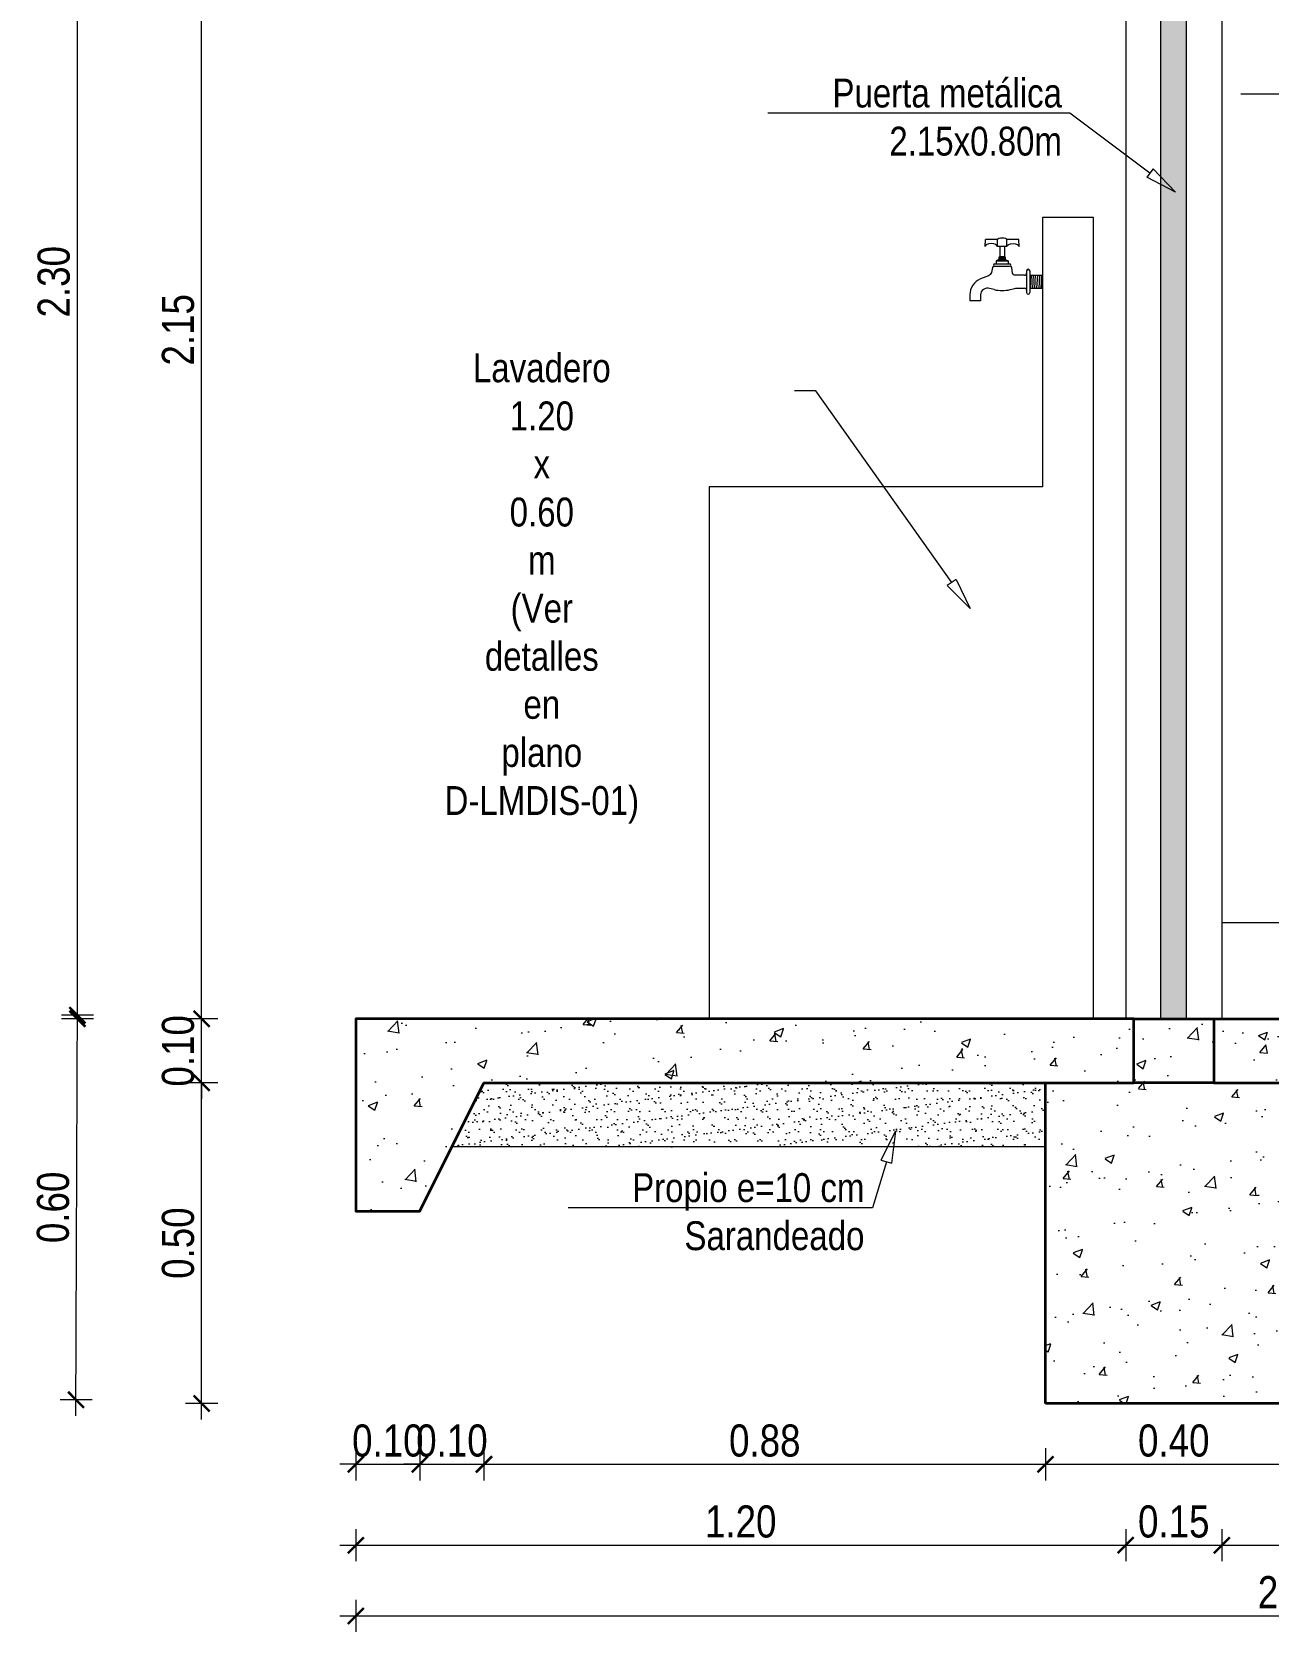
# Model space of a CAD drawing. Header units: metres. Extents: x 116.6 to 157, y -0.9 to 78.1.
# Drawn here: x 122.97 to 124.898, y 67.131 to 69.628 of the extents above; entities that cross this region are included whole.
import ezdxf
from ezdxf import colors
from ezdxf.entities.mleader import LeaderData, LeaderLine
from ezdxf.math import Vec2, Vec3

# ---------------------------------------------------------------- set-up
doc = ezdxf.new("R2010")
doc.units = ezdxf.units.M
doc.layers.get('0').update_dxf_attribs({"color": 253})
doc.layers.get('Defpoints').update_dxf_attribs({"color": 30, "lineweight": 9})
for name, color, linetype, lineweight in [('-Acero techos', 252, 'Continuous', 13), ('-Achurado', 251, 'Continuous', 5), ('-Acotado', 251, 'Continuous', 5), ('-Corte', 7, 'Continuous', 35), ('FIC-2ES_VEREDA', 253, 'Continuous', 5)]:
    doc.layers.add(name, color=color, linetype=linetype, lineweight=lineweight)
doc.layers.add('A_50_CotasExter', color=253, linetype='Continuous')
doc.styles.add('-Arial Narrow', font='ARIALN.TTF')
doc.dimstyles.new('Esc 1_20n', dxfattribs={"dimscale": 0.02, "dimtxt": 2, "dimasz": 1, "dimexe": 1, "dimexo": 1, "dimgap": 0.45, "dimtad": 1, "dimtoh": 1, "dimzin": 3, "dimdsep": 46, "dimtxsty": '-Arial Narrow', "dimblk": 'ARCHTICK', "dimcen": 1, "dimdle": 1, "dimclrd": 252, "dimclre": 252, "dimclrt": 252, "dimadec": 0, "dimazin": 0, "dimtfac": 1, "dimtix": 1, "dimtmove": 1, "dimatfit": 2, "dimldrblk": 'ARCHTICK', "dimfxl": 1, "dimfxlon": 1, "dimtolj": 2, "dimlwd": 5, "dimlwe": 5, "dimarcsym": 0})

# ---------------------------------------------------------------- blocks, each defined once
blk = doc.blocks.new('_ClosedBlank')
at = {"color": 0, "linetype": 'ByBlock', "lineweight": -2}
for p, q in [((-1, 0.167), (0, 0)), ((-1, 0.167), (-1, -0.167)), ((0, 0), (-1, -0.167))]:
    blk.add_line(p, q, dxfattribs=at)
blk = doc.blocks.new('_ArchTick')
at = {"color": 0, "linetype": 'ByBlock', "const_width": 0.15}
blk.add_lwpolyline([(-0.5, -0.5), (0.5, 0.5)], dxfattribs=at)
blk = doc.blocks.new('*D611')
at = {"layer": 'A_50_CotasExter', "color": 252, "lineweight": 5, "transparency": 16777216}
for p, q in [((123.475, 67.418), (123.475, 67.368)), ((123.575, 67.418), (123.575, 67.368)), ((123.475, 67.393), (123.45, 67.393)), ((123.475, 67.393), (123.575, 67.393)), ((123.575, 67.393), (123.6, 67.393))]:
    blk.add_line(p, q, dxfattribs=at)
at = {"layer": 'Defpoints', "color": 0, "transparency": 16777216}
for p in [(123.475, 67.7881), (123.575, 67.7881), (123.575, 67.393)]:
    blk.add_point(p, dxfattribs=at)
at = {"layer": 'A_50_CotasExter', "color": 252, "lineweight": 5, "transparency": 16777216, "xscale": 0.025, "yscale": 0.025, "zscale": 0.025}
blk.add_blockref('_ArchTick', (123.475, 67.393), dxfattribs=at)
at = {"layer": 'A_50_CotasExter', "color": 252, "lineweight": 5, "transparency": 16777216, "xscale": 0.025, "yscale": 0.025, "zscale": 0.025, "rotation": 180}
blk.add_blockref('_ArchTick', (123.575, 67.393), dxfattribs=at)
at = {"layer": 'A_50_CotasExter', "color": 252, "transparency": 16777216, "insert": (123.525, 67.4298), "char_height": 0.05, "attachment_point": 5, "style": '-Arial Narrow'}
blk.add_mtext('\\A2;0.10', dxfattribs=at)
blk = doc.blocks.new('*D612')
at = {"layer": 'A_50_CotasExter', "color": 252, "lineweight": 5, "transparency": 16777216}
for p, q in [((123.575, 67.418), (123.575, 67.368)), ((123.675, 67.418), (123.675, 67.368)), ((123.575, 67.393), (123.55, 67.393)), ((123.575, 67.393), (123.675, 67.393)), ((123.675, 67.393), (123.7, 67.393))]:
    blk.add_line(p, q, dxfattribs=at)
at = {"layer": 'Defpoints', "color": 0, "transparency": 16777216}
for p in [(123.675, 67.9881), (123.575, 67.7881), (123.675, 67.393)]:
    blk.add_point(p, dxfattribs=at)
at = {"layer": 'A_50_CotasExter', "color": 252, "lineweight": 5, "transparency": 16777216, "xscale": 0.025, "yscale": 0.025, "zscale": 0.025}
blk.add_blockref('_ArchTick', (123.575, 67.393), dxfattribs=at)
at = {"layer": 'A_50_CotasExter', "color": 252, "lineweight": 5, "transparency": 16777216, "xscale": 0.025, "yscale": 0.025, "zscale": 0.025, "rotation": 180}
blk.add_blockref('_ArchTick', (123.675, 67.393), dxfattribs=at)
at = {"layer": 'A_50_CotasExter', "color": 252, "transparency": 16777216, "insert": (123.625, 67.4298), "char_height": 0.05, "attachment_point": 5, "style": '-Arial Narrow'}
blk.add_mtext('\\A2;0.10', dxfattribs=at)
blk = doc.blocks.new('*D613')
at = {"layer": 'A_50_CotasExter', "color": 252, "lineweight": 5, "transparency": 16777216}
for p, q in [((123.675, 67.418), (123.675, 67.368)), ((124.5512, 67.418), (124.5512, 67.368)), ((123.65, 67.393), (124.5762, 67.393))]:
    blk.add_line(p, q, dxfattribs=at)
at = {"layer": 'Defpoints', "color": 0, "transparency": 16777216}
for p in [(123.675, 67.9881), (124.5512, 67.8881), (124.5512, 67.393)]:
    blk.add_point(p, dxfattribs=at)
at = {"layer": 'A_50_CotasExter', "color": 252, "lineweight": 5, "transparency": 16777216, "xscale": 0.025, "yscale": 0.025, "zscale": 0.025, "rotation": 180}
blk.add_blockref('_ArchTick', (123.675, 67.393), dxfattribs=at)
at = {"layer": 'A_50_CotasExter', "color": 252, "lineweight": 5, "transparency": 16777216, "xscale": 0.025, "yscale": 0.025, "zscale": 0.025}
blk.add_blockref('_ArchTick', (124.5512, 67.393), dxfattribs=at)
at = {"layer": 'A_50_CotasExter', "color": 252, "transparency": 16777216, "insert": (124.1131, 67.4298), "char_height": 0.05, "attachment_point": 5, "style": '-Arial Narrow'}
blk.add_mtext('\\A2;0.88', dxfattribs=at)
blk = doc.blocks.new('*D614')
at = {"layer": 'A_50_CotasExter', "color": 252, "lineweight": 5, "transparency": 16777216}
for p, q in [((124.5512, 67.418), (124.5512, 67.368)), ((124.9512, 67.418), (124.9512, 67.368)), ((124.5262, 67.393), (124.9762, 67.393))]:
    blk.add_line(p, q, dxfattribs=at)
at = {"layer": 'Defpoints', "color": 0, "transparency": 16777216}
for p in [(124.5512, 67.8881), (124.9512, 67.4881), (124.9512, 67.393)]:
    blk.add_point(p, dxfattribs=at)
at = {"layer": 'A_50_CotasExter', "color": 252, "lineweight": 5, "transparency": 16777216, "xscale": 0.025, "yscale": 0.025, "zscale": 0.025, "rotation": 180}
blk.add_blockref('_ArchTick', (124.5512, 67.393), dxfattribs=at)
at = {"layer": 'A_50_CotasExter', "color": 252, "lineweight": 5, "transparency": 16777216, "xscale": 0.025, "yscale": 0.025, "zscale": 0.025}
blk.add_blockref('_ArchTick', (124.9512, 67.393), dxfattribs=at)
at = {"layer": 'A_50_CotasExter', "color": 252, "transparency": 16777216, "insert": (124.7512, 67.4298), "char_height": 0.05, "attachment_point": 5, "style": '-Arial Narrow'}
blk.add_mtext('\\A2;0.40', dxfattribs=at)
blk = doc.blocks.new('*D617')
at = {"layer": 'A_50_CotasExter', "color": 252, "lineweight": 5, "transparency": 16777216}
for p, q in [((123.475, 67.2917), (123.475, 67.2417)), ((124.6762, 67.2917), (124.6762, 67.2417)), ((123.45, 67.2667), (124.7012, 67.2667))]:
    blk.add_line(p, q, dxfattribs=at)
at = {"layer": 'Defpoints', "color": 0, "transparency": 16777216}
for p in [(123.475, 68.0881), (124.6762, 68.0881), (124.6762, 67.2667)]:
    blk.add_point(p, dxfattribs=at)
at = {"layer": 'A_50_CotasExter', "color": 252, "lineweight": 5, "transparency": 16777216, "xscale": 0.025, "yscale": 0.025, "zscale": 0.025, "rotation": 180}
blk.add_blockref('_ArchTick', (123.475, 67.2667), dxfattribs=at)
at = {"layer": 'A_50_CotasExter', "color": 252, "lineweight": 5, "transparency": 16777216, "xscale": 0.025, "yscale": 0.025, "zscale": 0.025}
blk.add_blockref('_ArchTick', (124.6762, 67.2667), dxfattribs=at)
at = {"layer": 'A_50_CotasExter', "color": 252, "transparency": 16777216, "insert": (124.0756, 67.3035), "char_height": 0.05, "attachment_point": 5, "style": '-Arial Narrow'}
blk.add_mtext('\\A2;1.20', dxfattribs=at)
blk = doc.blocks.new('*D618')
at = {"layer": 'A_50_CotasExter', "color": 252, "lineweight": 5, "transparency": 16777216}
for p, q in [((124.6762, 67.2917), (124.6762, 67.2417)), ((124.8262, 67.2917), (124.8262, 67.2417)), ((124.6512, 67.2667), (124.8512, 67.2667))]:
    blk.add_line(p, q, dxfattribs=at)
at = {"layer": 'Defpoints', "color": 0, "transparency": 16777216}
for p in [(124.6762, 68.0881), (124.8262, 68.0881), (124.8262, 67.2667)]:
    blk.add_point(p, dxfattribs=at)
at = {"layer": 'A_50_CotasExter', "color": 252, "lineweight": 5, "transparency": 16777216, "xscale": 0.025, "yscale": 0.025, "zscale": 0.025, "rotation": 180}
blk.add_blockref('_ArchTick', (124.6762, 67.2667), dxfattribs=at)
at = {"layer": 'A_50_CotasExter', "color": 252, "lineweight": 5, "transparency": 16777216, "xscale": 0.025, "yscale": 0.025, "zscale": 0.025}
blk.add_blockref('_ArchTick', (124.8262, 67.2667), dxfattribs=at)
at = {"layer": 'A_50_CotasExter', "color": 252, "transparency": 16777216, "insert": (124.7512, 67.3035), "char_height": 0.05, "attachment_point": 5, "style": '-Arial Narrow'}
blk.add_mtext('\\A2;0.15', dxfattribs=at)
blk = doc.blocks.new('*D619')
at = {"layer": 'A_50_CotasExter', "color": 252, "lineweight": 5, "transparency": 16777216}
for p, q in [((124.8262, 67.2917), (124.8262, 67.2417)), ((126.1237, 67.2917), (126.1237, 67.2417)), ((124.8012, 67.2667), (126.1487, 67.2667))]:
    blk.add_line(p, q, dxfattribs=at)
at = {"layer": 'Defpoints', "color": 0, "transparency": 16777216}
for p in [(124.8262, 68.0881), (126.1237, 68.0881), (126.1237, 67.2667)]:
    blk.add_point(p, dxfattribs=at)
at = {"layer": 'A_50_CotasExter', "color": 252, "lineweight": 5, "transparency": 16777216, "xscale": 0.025, "yscale": 0.025, "zscale": 0.025, "rotation": 180}
blk.add_blockref('_ArchTick', (124.8262, 67.2667), dxfattribs=at)
at = {"layer": 'A_50_CotasExter', "color": 252, "lineweight": 5, "transparency": 16777216, "xscale": 0.025, "yscale": 0.025, "zscale": 0.025}
blk.add_blockref('_ArchTick', (126.1237, 67.2667), dxfattribs=at)
at = {"layer": 'A_50_CotasExter', "color": 252, "transparency": 16777216, "insert": (125.475, 67.3035), "char_height": 0.05, "attachment_point": 5, "style": '-Arial Narrow'}
blk.add_mtext('\\A2;1.30', dxfattribs=at)
blk = doc.blocks.new('*D621')
at = {"layer": 'A_50_CotasExter', "color": 252, "lineweight": 5, "transparency": 16777216}
for p, q in [((123.475, 67.1814), (123.475, 67.1314)), ((126.4012, 67.1814), (126.4012, 67.1314)), ((123.45, 67.1564), (126.4262, 67.1564))]:
    blk.add_line(p, q, dxfattribs=at)
at = {"layer": 'Defpoints', "color": 0, "transparency": 16777216}
for p in [(123.475, 68.0881), (126.4012, 68.0881), (126.4012, 67.1564)]:
    blk.add_point(p, dxfattribs=at)
at = {"layer": 'A_50_CotasExter', "color": 252, "lineweight": 5, "transparency": 16777216, "xscale": 0.025, "yscale": 0.025, "zscale": 0.025, "rotation": 180}
blk.add_blockref('_ArchTick', (123.475, 67.1564), dxfattribs=at)
at = {"layer": 'A_50_CotasExter', "color": 252, "lineweight": 5, "transparency": 16777216, "xscale": 0.025, "yscale": 0.025, "zscale": 0.025}
blk.add_blockref('_ArchTick', (126.4012, 67.1564), dxfattribs=at)
at = {"layer": 'A_50_CotasExter', "color": 252, "transparency": 16777216, "insert": (124.9381, 67.1932), "char_height": 0.05, "attachment_point": 5, "style": '-Arial Narrow'}
blk.add_mtext('\\A2;2.93', dxfattribs=at)
blk = doc.blocks.new('*D622')
at = {"layer": 'A_50_CotasExter', "color": 252, "lineweight": 5, "transparency": 16777216}
for p, q in [((123.2345, 67.4631), (123.2345, 68.0131)), ((123.2595, 67.9881), (123.2095, 67.9881)), ((123.2595, 67.4881), (123.2095, 67.4881))]:
    blk.add_line(p, q, dxfattribs=at)
at = {"layer": 'Defpoints', "color": 0, "transparency": 16777216}
for p in [(123.2345, 67.9881), (124.4935, 67.9881), (124.4935, 67.4881)]:
    blk.add_point(p, dxfattribs=at)
at = {"layer": 'A_50_CotasExter', "color": 252, "lineweight": 5, "transparency": 16777216, "xscale": 0.025, "yscale": 0.025, "zscale": 0.025}
for p, rotation in [((123.2345, 67.9881), 90), ((123.2345, 67.4881), 270)]:
    blk.add_blockref('_ArchTick', p, dxfattribs=dict(at, rotation=rotation))
at = {"layer": 'A_50_CotasExter', "color": 252, "transparency": 16777216, "insert": (123.1978, 67.7381), "char_height": 0.05, "attachment_point": 5, "rotation": 90, "style": '-Arial Narrow'}
blk.add_mtext('\\A2;0.50', dxfattribs=at)
blk = doc.blocks.new('*D623')
at = {"layer": 'A_50_CotasExter', "color": 252, "lineweight": 5, "transparency": 16777216}
for p, q in [((123.2345, 68.0881), (123.2345, 68.1131)), ((123.2595, 68.0881), (123.2095, 68.0881)), ((123.2345, 67.9881), (123.2345, 68.0881)), ((123.2595, 67.9881), (123.2095, 67.9881)), ((123.2345, 67.9881), (123.2345, 67.9631))]:
    blk.add_line(p, q, dxfattribs=at)
at = {"layer": 'Defpoints', "color": 0, "transparency": 16777216}
for p in [(123.2345, 68.0881), (123.4174, 68.0881), (124.4935, 67.9881)]:
    blk.add_point(p, dxfattribs=at)
at = {"layer": 'A_50_CotasExter', "color": 252, "lineweight": 5, "transparency": 16777216, "xscale": 0.025, "yscale": 0.025, "zscale": 0.025}
for p, rotation in [((123.2345, 68.0881), 270), ((123.2345, 67.9881), 90)]:
    blk.add_blockref('_ArchTick', p, dxfattribs=dict(at, rotation=rotation))
at = {"layer": 'A_50_CotasExter', "color": 252, "transparency": 16777216, "insert": (123.1978, 68.0381), "char_height": 0.05, "attachment_point": 5, "rotation": 90, "style": '-Arial Narrow'}
blk.add_mtext('\\A2;0.10', dxfattribs=at)
blk = doc.blocks.new('*D624')
at = {"layer": 'A_50_CotasExter', "color": 252, "lineweight": 5, "transparency": 16777216}
for p, q in [((123.2345, 68.0631), (123.2345, 70.2631)), ((123.2595, 70.2381), (123.2095, 70.2381)), ((123.2595, 68.0881), (123.2095, 68.0881))]:
    blk.add_line(p, q, dxfattribs=at)
at = {"layer": 'Defpoints', "color": 0, "transparency": 16777216}
for p in [(123.2345, 70.2381), (124.6185, 70.2381), (123.4174, 68.0881)]:
    blk.add_point(p, dxfattribs=at)
at = {"layer": 'A_50_CotasExter', "color": 252, "lineweight": 5, "transparency": 16777216, "xscale": 0.025, "yscale": 0.025, "zscale": 0.025}
for p, rotation in [((123.2345, 70.2381), 90), ((123.2345, 68.0881), 270)]:
    blk.add_blockref('_ArchTick', p, dxfattribs=dict(at, rotation=rotation))
at = {"layer": 'A_50_CotasExter', "color": 252, "transparency": 16777216, "insert": (123.1978, 69.1631), "char_height": 0.05, "attachment_point": 5, "rotation": 90, "style": '-Arial Narrow'}
blk.add_mtext('\\A2;2.15', dxfattribs=at)
blk = doc.blocks.new('*D626')
at = {"layer": 'A_50_CotasExter', "color": 252, "lineweight": 5, "transparency": 16777216}
for p, q in [((123.0384, 67.4687), (123.0408, 68.1187)), ((123.0657, 68.0937), (123.0157, 68.0938)), ((123.0635, 67.4937), (123.0135, 67.4938))]:
    blk.add_line(p, q, dxfattribs=at)
at = {"layer": 'Defpoints', "color": 0, "transparency": 16777216}
for p in [(123.0407, 68.0937), (124.5535, 68.0881), (124.5512, 67.4881)]:
    blk.add_point(p, dxfattribs=at)
at = {"layer": 'A_50_CotasExter', "color": 252, "lineweight": 5, "transparency": 16777216, "xscale": 0.025, "yscale": 0.025, "zscale": 0.025}
for p, rotation in [((123.0407, 68.0937), 89.78787779778861), ((123.0385, 67.4937), 269.7878777977886)]:
    blk.add_blockref('_ArchTick', p, dxfattribs=dict(at, rotation=rotation))
at = {"layer": 'A_50_CotasExter', "color": 252, "transparency": 16777216, "insert": (123.0028, 67.7939), "char_height": 0.05, "attachment_point": 5, "rotation": 89.7879, "style": '-Arial Narrow'}
blk.add_mtext('\\A2;0.60', dxfattribs=at)
blk = doc.blocks.new('*D627')
at = {"layer": 'A_50_CotasExter', "color": 252, "lineweight": 5, "transparency": 16777216}
for p, q in [((123.0407, 68.0631), (123.0407, 70.4131)), ((123.0657, 70.3881), (123.0157, 70.3881)), ((123.0657, 68.0881), (123.0157, 68.0881))]:
    blk.add_line(p, q, dxfattribs=at)
at = {"layer": 'Defpoints', "color": 0, "transparency": 16777216}
for p in [(123.0407, 70.3881), (124.6762, 70.3881), (124.5535, 68.0881)]:
    blk.add_point(p, dxfattribs=at)
at = {"layer": 'A_50_CotasExter', "color": 252, "lineweight": 5, "transparency": 16777216, "xscale": 0.025, "yscale": 0.025, "zscale": 0.025}
for p, rotation in [((123.0407, 70.3881), 90), ((123.0407, 68.0881), 270)]:
    blk.add_blockref('_ArchTick', p, dxfattribs=dict(at, rotation=rotation))
at = {"layer": 'A_50_CotasExter', "color": 252, "transparency": 16777216, "insert": (123.0039, 69.2381), "char_height": 0.05, "attachment_point": 5, "rotation": 90, "style": '-Arial Narrow'}
blk.add_mtext('\\A2;2.30', dxfattribs=at)

msp = doc.modelspace()

# ---------------------------------------------------------------- hatches: boundary and pattern name
at = {"layer": '-Acero techos', "true_color": 0xc7c8ca}
h = msp.add_hatch(color=9, dxfattribs=at)
h.dxf.hatch_style = 1
h.paths.add_polyline_path([(124.7712, 70.2381), (124.7312, 70.2381), (124.7312, 68.0881), (124.7712, 68.0881)])
at = {"layer": '-Achurado', "lineweight": 5}
h = msp.add_hatch(dxfattribs=at)
h.set_pattern_fill('AR-SAND', color=256, scale=0.0005)
h.set_pattern_definition([(37.5, (0, -0.438358), (-0.0008000156, 0.024470662), [0, -0.019304, 0, -0.02159, 0, -0.0206375]), (7.5, (0, -0.438358), (0.022476164, 0.035841255), [0, -0.010414, 0, -0.017399, 0, -0.0066675]), (327.5, (-0.01562, -0.438358), (0.0395496185, 7.18592e-05), [0, -0.00635, 0, -0.02286, 0, -0.029845]), (317.5, (-0.01562, -0.438358), (0.038177823, 0.011146466), [0, -0.003175, 0, -0.014986, 0, -0.017145])])
h.paths.add_polyline_path([(124.5512, 67.8881), (124.5512, 67.9881), (123.675, 67.9881), (123.625, 67.8881)])
at = {"lineweight": 5, "true_color": 0x636466}
h = msp.add_hatch(dxfattribs=at)
h.set_pattern_fill('AR-CONC', color=251, scale=0.0008)
h.set_pattern_definition([(50, (-1119.9651, -431.08411), (0.145747735, -0.012751268), [0.01524, -0.16764]), (355, (-1119.9651, -431.0841), (-0.028194737, 0.152845476), [0.012192, -0.134112467]), (100.451445, (-1119.95295, -431.08517), (0.117552998, 0.140094202), [0.012952007, -0.142472196]), (46.1842, (-1119.9651, -431.04347), (0.216863233, -0.033633862), [0.02286, -0.25146]), (96.635558, (-1119.94703, -431.04627), (0.189923307, 0.1979409), [0.01942802, -0.213708487]), (351.184151, (-1119.9651, -431.04347), (0.189923307, 0.1979409), [0.018287974, -0.201167786]), (21, (-1119.94478, -431.05363), (0.121291513, -0.081812159), [0.01524, -0.16764]), (326, (-1119.94478, -431.05363), (0.049441623, 0.147350373), [0.012192, -0.134112]), (71.451445, (-1119.93467, -431.06044), (0.170733135, 0.065538215), [0.012952007, -0.14247195]), (37.5, (-1119.9651, -431.084106), (0.0024708826, 0.067644031), [0, -0.1324864, 0, -0.136144, 0, -0.13462]), (7.5, (-1119.9651, -431.084106), (0.05345573, 0.08014446), [0, -0.0776224, 0, -0.1294384, 0, -0.051308]), (327.5, (-1120.010413, -431.084106), (0.1084724761, -0.0045829952), [0, -0.0508, 0, -0.158496, 0, -0.210312]), (317.5, (-1120.03073, -431.08411), (0.118503345, 0.020341193), [0, -0.06604, 0, -0.1052576, 0, -0.149352])])
h.paths.add_polyline_path([(124.6862, 67.9881), (123.675, 67.9881), (123.575, 67.7881), (123.475, 67.7881), (123.475, 68.0881), (124.1264, 68.0881), (124.5003, 68.0881), (124.6862, 68.0881)])
h = msp.add_hatch(dxfattribs=at)
h.set_pattern_fill('AR-CONC', color=251, scale=0.0008)
h.set_pattern_definition([(50, (-1122.5401, -431.18411), (0.145747735, -0.012751268), [0.01524, -0.16764]), (355, (-1122.5401, -431.1841), (-0.028194737, 0.152845476), [0.012192, -0.134112467]), (100.451445, (-1122.52795, -431.18517), (0.117552998, 0.140094202), [0.012952007, -0.142472196]), (46.1842, (-1122.5401, -431.14347), (0.216863233, -0.033633862), [0.02286, -0.25146]), (96.635558, (-1122.52203, -431.14627), (0.189923307, 0.1979409), [0.01942802, -0.213708487]), (351.184151, (-1122.5401, -431.14347), (0.189923307, 0.1979409), [0.018287974, -0.201167786]), (21, (-1122.51978, -431.15363), (0.121291513, -0.081812159), [0.01524, -0.16764]), (326, (-1122.51978, -431.15363), (0.049441623, 0.147350373), [0.012192, -0.134112]), (71.451445, (-1122.50967, -431.16044), (0.170733135, 0.065538215), [0.012952007, -0.14247195]), (37.5, (-1122.5401, -431.184106), (0.0024708826, 0.067644031), [0, -0.1324864, 0, -0.136144, 0, -0.13462]), (7.5, (-1122.5401, -431.184106), (0.05345573, 0.08014446), [0, -0.0776224, 0, -0.1294384, 0, -0.051308]), (327.5, (-1122.585413, -431.184106), (0.1084724761, -0.0045829952), [0, -0.0508, 0, -0.158496, 0, -0.210312]), (317.5, (-1122.60573, -431.18411), (0.118503345, 0.020341193), [0, -0.06604, 0, -0.1052576, 0, -0.149352])])
h.paths.add_polyline_path([(124.5512, 67.9881), (124.6862, 67.9881), (124.6862, 68.0881), (124.8164, 68.0881), (124.816, 67.9881), (124.9512, 67.9881), (124.9512, 67.4881), (124.5512, 67.4881)])
h = msp.add_hatch(dxfattribs=at)
h.set_pattern_fill('AR-CONC', color=251, scale=0.0008)
h.set_pattern_definition([(50, (0, -0.43836), (0.14574774, -0.01275127), [0.01524, -0.16764]), (355, (0, -0.43836), (-0.02819474, 0.15284548), [0.012192, -0.13411247]), (100.45144, (0.01215, -0.43942), (0.117553, 0.1400942), [0.012952, -0.1424722]), (46.1842, (0, -0.39772), (0.21686323, -0.03363386), [0.02286, -0.25146]), (96.63556, (0.01807, -0.40052), (0.1899233, 0.1979409), [0.01942802, -0.2137085]), (351.18415, (0, -0.39772), (0.1899233, 0.1979409), [0.01828797, -0.2011678]), (21, (0.02032, -0.40788), (0.12129151, -0.08181216), [0.01524, -0.16764]), (326, (0.02032, -0.40788), (0.04944162, 0.14735037), [0.012192, -0.134112]), (71.45144, (0.03043, -0.4147), (0.17073314, 0.06553822), [0.012952, -0.14247195]), (37.5, (0, -0.43836), (0.002470883, 0.067644031), [0, -0.1324864, 0, -0.136144, 0, -0.13462]), (7.5, (0, -0.43836), (0.05345573, 0.08014446), [0, -0.0776224, 0, -0.1294384, 0, -0.051308]), (327.5, (-0.045314, -0.43836), (0.108472476, -0.004582995), [0, -0.0508, 0, -0.158496, 0, -0.210312]), (317.5, (-0.06563, -0.43836), (0.118503345, 0.02034119), [0, -0.06604, 0, -0.1052576, 0, -0.149352])])
h.paths.add_polyline_path([(126.0012, 67.9881), (126.1362, 67.9881), (126.1362, 68.0881), (124.8162, 68.0881), (124.8162, 67.9881), (124.9512, 67.9881)])

# ---------------------------------------------------------------- linework, layer by layer
at = {"layer": '-Achurado'}
msp.add_line((124.5512, 67.8881), (123.625, 67.8881), dxfattribs=at)
at = {"layer": '-Corte', "lineweight": 5, "ltscale": 0.009}
for p, q in [((124.6762, 70.2381), (124.6762, 68.0881)), ((124.8262, 70.2381), (124.8262, 68.0881)), ((124.4785, 69.2763), (124.4884, 69.2763)), ((124.4785, 69.2744), (124.4884, 69.2744)), ((124.4798, 69.2775), (124.4872, 69.2775)), ((124.4711, 69.2623), (124.495, 69.2623)), ((124.4719, 69.2661), (124.495, 69.2661)), ((124.4739, 69.2707), (124.4931, 69.2707)), ((124.4785, 69.2729), (124.4884, 69.2729))]:
    msp.add_line(p, q, dxfattribs=at)
at = {"layer": '-Corte', "ltscale": 0.009}
for p, q in [((124.6887, 67.9881), (124.6887, 68.0881)), ((124.6887, 68.0881), (124.8137, 68.0881)), ((124.8112, 68.0881), (126.1387, 68.0881)), ((124.8137, 68.0881), (124.8137, 67.9881)), ((124.5512, 67.4881), (124.5512, 67.9881)), ((124.5512, 67.9881), (124.6887, 67.9881)), ((124.8137, 67.9881), (124.6887, 67.9881)), ((124.8137, 67.9881), (124.9512, 67.9881)), ((124.9512, 67.4881), (124.5512, 67.4881))]:
    msp.add_line(p, q, dxfattribs=at)
at = {"layer": '-Corte', "lineweight": 5, "ltscale": 0.009}
for points in [[(124.6262, 68.0881), (124.6262, 69.3381), (124.5462, 69.3381), (124.5462, 68.9181)], [(124.4569, 69.2931), (124.4576, 69.3038)], [(124.4761, 69.3038), (124.4576, 69.3038)], [(124.4761, 69.2931), (124.4761, 69.3038)], [(124.4908, 69.2931), (124.4908, 69.3038)], [(124.5093, 69.3038), (124.4908, 69.3038)], [(124.51, 69.2931), (124.5093, 69.3038)], [(124.4908, 69.2931), (124.4761, 69.2931)], [(124.4785, 69.2763), (124.4798, 69.2775)], [(124.4785, 69.2763), (124.4785, 69.2729)], [(124.4798, 69.2931), (124.4798, 69.2775)], [(124.4872, 69.2931), (124.4872, 69.2775)], [(124.4884, 69.2763), (124.4872, 69.2775)], [(124.4884, 69.2763), (124.4884, 69.2729)], [(124.4785, 69.2729), (124.4739, 69.2707)], [(124.4739, 69.2707), (124.4739, 69.2661)], [(124.4884, 69.2729), (124.4931, 69.2707)], [(124.4931, 69.2707), (124.4931, 69.2661)], [(124.5217, 69.2552), (124.5217, 69.2211)], [(124.5265, 69.2552), (124.5265, 69.2211)], [(124.4544, 69.226), (124.4543, 69.226)], [(124.5265, 69.2483), (124.5462, 69.2483)], [(124.5265, 69.228), (124.5462, 69.228)], [(124.5288, 69.2483), (124.5277, 69.228)], [(124.532, 69.2483), (124.5309, 69.228)], [(124.5352, 69.2483), (124.5341, 69.228)], [(124.5384, 69.2483), (124.5373, 69.228)], [(124.5416, 69.2483), (124.5405, 69.228)], [(124.5448, 69.2483), (124.5437, 69.228)], [(124.5462, 69.228), (124.5462, 69.2483)], [(124.4497, 69.2083), (124.433, 69.2083)], [(124.5462, 68.9181), (124.0262, 68.9181), (124.0262, 68.0881)]]:
    msp.add_lwpolyline(points, dxfattribs=at)
for points in [[(124.4711, 69.2623, 0.348532), (124.4684, 69.2601), (124.4666, 69.2526, -0.245019), (124.462, 69.2473), (124.4499, 69.2424, 0.306728), (124.433, 69.2175), (124.433, 69.2083)], [(124.5184, 69.2483), (124.5033, 69.2483, -0.374363), (124.4998, 69.2513), (124.4985, 69.2601, 0.348532), (124.4958, 69.2623)], [(124.471, 69.2258), (124.4639, 69.2276, 0.211601), (124.4543, 69.226, 0.253486), (124.4497, 69.2175), (124.4497, 69.2083)], [(124.4959, 69.2258), (124.5032, 69.2276, -0.061869), (124.506, 69.228), (124.5184, 69.228)]]:
    msp.add_lwpolyline(points, format="xyb", dxfattribs=at)
at = {"layer": '-Corte', "ltscale": 0.009}
msp.add_lwpolyline([(124.6887, 68.0881), (123.475, 68.0881), (123.475, 67.7881), (123.575, 67.7881), (123.675, 67.9881), (124.5512, 67.9881)], dxfattribs=at)
at = {"layer": '-Corte', "lineweight": 5, "ltscale": 0.009}
for centre, radius, start, end in [((124.4719, 69.2642), 0.00189, 90, 270), ((124.495, 69.2642), 0.00189, 270, 90), ((124.5184, 69.2516), 0.00326, 270, 0), ((124.5241, 69.2552), 0.0024, 0, 180), ((124.5184, 69.2247), 0.00326, 0, 90), ((124.5241, 69.2211), 0.0024, 180, 0)]:
    msp.add_arc(centre, radius, start, end, dxfattribs=at)
for centre, major_axis, ratio, start_param, end_param in [((124.4835, 69.3038), (-0.00733, 0), 0.306357, 3.141593, 6.283185), ((124.4665, 69.2931), (-0.00962, 0), 0.462853, 3.141593, 6.283185), ((124.4835, 69.2386), (-0.028, 0), 0.50947, 1.110986, 2.030606)]:
    msp.add_ellipse(centre, major_axis=major_axis, ratio=ratio, start_param=start_param, end_param=end_param, dxfattribs=at)
at = {"layer": '-Corte', "lineweight": 5, "ltscale": 0.009, "extrusion": (0, 0, -1)}
msp.add_ellipse((124.5004, 69.2931), major_axis=(0.00962, 0), ratio=0.462853, start_param=3.141593, end_param=6.283185, dxfattribs=at)
at = {"layer": 'FIC-2ES_VEREDA'}
for p, q in [((124.7312, 68.0881), (124.7312, 70.2381)), ((124.7712, 68.0881), (124.7712, 70.2381)), ((124.8262, 68.2381), (125.5221, 68.2381)), ((124.7337, 68.0881), (124.7737, 68.0881))]:
    msp.add_line(p, q, dxfattribs=at)

# ---------------------------------------------------------------- dimensions: what is measured, and where the dimension line sits
at = {"layer": 'A_50_CotasExter'}
for base, p1, p2, angle, picture, middle in [((123.0407, 70.3881), (124.5535, 68.0881), (124.6762, 70.3881), 270, '*D627', (123.0039, 69.2381)), ((123.2345, 70.2381), (123.4174, 68.0881), (124.6185, 70.2381), 270, '*D624', (123.1978, 69.1631)), ((123.2345, 68.0881), (124.4935, 67.9881), (123.4174, 68.0881), 270, '*D623', (123.1978, 68.0381)), ((124.8262, 67.2667), (124.6762, 68.0881), (124.8262, 68.0881), 180, '*D618', (124.7512, 67.3035)), ((126.1237, 67.2667), (124.8262, 68.0881), (126.1237, 68.0881), 180, '*D619', (125.475, 67.3035)), ((123.675, 67.393), (123.575, 67.7881), (123.675, 67.9881), 180, '*D612', (123.625, 67.4298)), ((124.5512, 67.393), (123.675, 67.9881), (124.5512, 67.8881), 180, '*D613', (124.1131, 67.4298)), ((124.9512, 67.393), (124.5512, 67.8881), (124.9512, 67.4881), 180, '*D614', (124.7512, 67.4298))]:
    dim = msp.add_linear_dim(base=base, p1=p1, p2=p2, angle=angle, dimstyle='Esc 1_20n', override={"dimscale": 0.025}, dxfattribs=at)
    dim.commit()
    dim.dimension.update_dxf_attribs({"geometry": picture, "text_midpoint": middle})
for p1, p2, distance, picture, middle in [((124.5512, 67.4881), (124.5535, 68.0881), 1.5127, '*D626', (123.0028, 67.7939)), ((123.475, 68.0881), (124.6762, 68.0881), -0.8215, '*D617', (124.0756, 67.3035)), ((123.475, 68.0881), (126.4012, 68.0881), -0.9318, '*D621', (124.9381, 67.1932)), ((124.4935, 67.4881), (124.4935, 67.9881), 1.259, '*D622', (123.1978, 67.7381)), ((123.475, 67.7881), (123.575, 67.7881), -0.3952, '*D611', (123.525, 67.4298))]:
    dim = msp.add_aligned_dim(p1=p1, p2=p2, distance=distance, dimstyle='Esc 1_20n', override={"dimscale": 0.025}, dxfattribs=at)
    dim.commit()
    dim.dimension.update_dxf_attribs({"geometry": picture, "text_midpoint": middle})

# ---------------------------------------------------------------- leaders
at = {"layer": '-Acotado'}
ml = msp.add_multileader_mtext('Standard', dxfattribs=at)
ml.set_content('Muro interior tarrajeado con\\Pimper. y pulido C:A 1:5,\\Pe=1.5 cm, h=2.10m', color=7, style='-Arial Narrow')
ml.set_leader_properties(color=7, linetype='ByLayer', lineweight=0)
ml.set_arrow_properties(name='CLOSEDBLANK')
ml.build(insert=Vec2(0, 0))
ml.multileader.update_dxf_attribs({"has_dogleg": 0, "text_left_attachment_type": 6, "text_right_attachment_type": 6, "dogleg_length": 0, "arrow_head_size": 0.05, "scale": 0.025})
ctx = ml.context
ctx.base_point, ctx.scale, ctx.char_height, ctx.arrow_head_size, ctx.landing_gap_size, ctx.plane_origin = Vec3(125.0346, 69.5308), 0.025, 0.045, 0.05, 0.0125, Vec3(127.6455, 71.5023)
ctx.left_attachment, ctx.right_attachment, ctx.text_align_type = 6, 6, 2
notes = []
notes.append((ctx, [(1, (1, 1, 0), (125.6854, 69.5308), (-1, 0), 0, [(0, [(125.8234, 69.4076)], 0, [])])]))
ctx.mtext.insert, ctx.mtext.alignment, ctx.mtext.flow_direction = Vec3(125.6729, 69.5848), 3, 5
ml = msp.add_multileader_mtext('Standard', dxfattribs=at)
ml.set_content('Puerta metálica\\P2.15x0.80m', color=7, style='-Arial Narrow')
ml.set_leader_properties(color=7, linetype='ByLayer', lineweight=0)
ml.set_arrow_properties(name='CLOSEDBLANK')
ml.build(insert=Vec2(0, 0))
ml.multileader.update_dxf_attribs({"has_dogleg": 0, "text_left_attachment_type": 6, "text_right_attachment_type": 6, "dogleg_length": 0, "arrow_head_size": 0.05, "scale": 0.025})
ctx = ml.context
ctx.base_point, ctx.scale, ctx.char_height, ctx.arrow_head_size, ctx.landing_gap_size, ctx.plane_origin = Vec3(124.2124, 69.501), 0.025, 0.045, 0.05, 0.0125, Vec3(126.4751, 71.4725)
ctx.left_attachment, ctx.right_attachment, ctx.text_align_type = 6, 6, 2
notes.append((ctx, [(1, (1, 1, 0), (124.5893, 69.501), (-1, 0), 0, [(0, [(124.754, 69.3778)], 0, [])])]))
ctx.mtext.insert, ctx.mtext.alignment, ctx.mtext.flow_direction = Vec3(124.5768, 69.555), 3, 5
ml = msp.add_multileader_mtext('Standard', dxfattribs=at)
ml.set_content('Lavadero 1.20 x 0.60 m  \\P (Ver detalles en plano D-LMDIS-01) ', color=7, style='-Arial Narrow')
ml.set_leader_properties(color=7, linetype='Continuous', lineweight=0)
ml.set_arrow_properties(name='CLOSEDBLANK')
ml.build(insert=Vec2(0, 0))
ml.multileader.update_dxf_attribs({"has_dogleg": 0, "text_left_attachment_type": 6, "text_right_attachment_type": 6, "dogleg_length": 0, "arrow_head_size": 0.05, "scale": 0.025})
ctx = ml.context
ctx.base_point, ctx.scale, ctx.char_height, ctx.arrow_head_size, ctx.landing_gap_size, ctx.plane_origin = Vec3(123.3374, 69.0681), 0.025, 0.045, 0.05, 0.0125, Vec3(123.2259, 67.4542)
ctx.left_attachment, ctx.right_attachment, ctx.text_align_type = 6, 6, 1
notes.append((ctx, [(0, (1, 1, 0), (124.193, 69.0681), (-1, 0), 0, [(0, [(124.4336, 68.7281)], 0, [])])]))
ctx.mtext.insert, ctx.mtext.width, ctx.mtext.alignment, ctx.mtext.flow_direction = Vec3(123.7652, 69.1263), 0.839106, 2, 5
ml = msp.add_multileader_mtext('Standard', dxfattribs=at)
ml.set_content('Propio e=10 cm \\PSarandeado', color=7, style='-Arial Narrow')
ml.set_leader_properties(color=7, linetype='ByLayer', lineweight=0)
ml.set_arrow_properties(name='CLOSEDBLANK')
ml.build(insert=Vec2(0, 0))
ml.multileader.update_dxf_attribs({"has_dogleg": 0, "text_left_attachment_type": 6, "text_right_attachment_type": 6, "dogleg_length": 0, "arrow_head_size": 0.05, "scale": 0.025})
ctx = ml.context
ctx.base_point, ctx.scale, ctx.char_height, ctx.arrow_head_size, ctx.landing_gap_size, ctx.plane_origin = Vec3(123.9009, 67.7932), 0.025, 0.045, 0.05, 0.0125, Vec3(124.9471, 68.5291)
ctx.left_attachment, ctx.right_attachment, ctx.text_align_type = 6, 6, 2
notes.append((ctx, [(1, (1, 1, 0), (124.2811, 67.7932), (-1, 0), 0, [(0, [(124.3173, 67.913)], 0, [])])]))
ctx.mtext.insert, ctx.mtext.alignment, ctx.mtext.flow_direction = Vec3(124.2686, 67.8472), 3, 5
for ctx, leaders in notes:
    for number, flags, end, landing, length, lines in leaders:
        leader = LeaderData()
        leader.index, (leader.has_last_leader_line, leader.has_dogleg_vector, leader.attachment_direction) = number, flags
        leader.last_leader_point, leader.dogleg_vector, leader.dogleg_length = Vec3(end), Vec3(landing), length
        for number, points, colour, breaks in lines:
            line = LeaderLine()
            line.index, line.vertices, line.color, line.breaks = number, Vec3.list(points), colors.encode_raw_color(colour), breaks
            leader.lines.append(line)
        ctx.leaders.append(leader)

doc.saveas('drawing.dxf')
